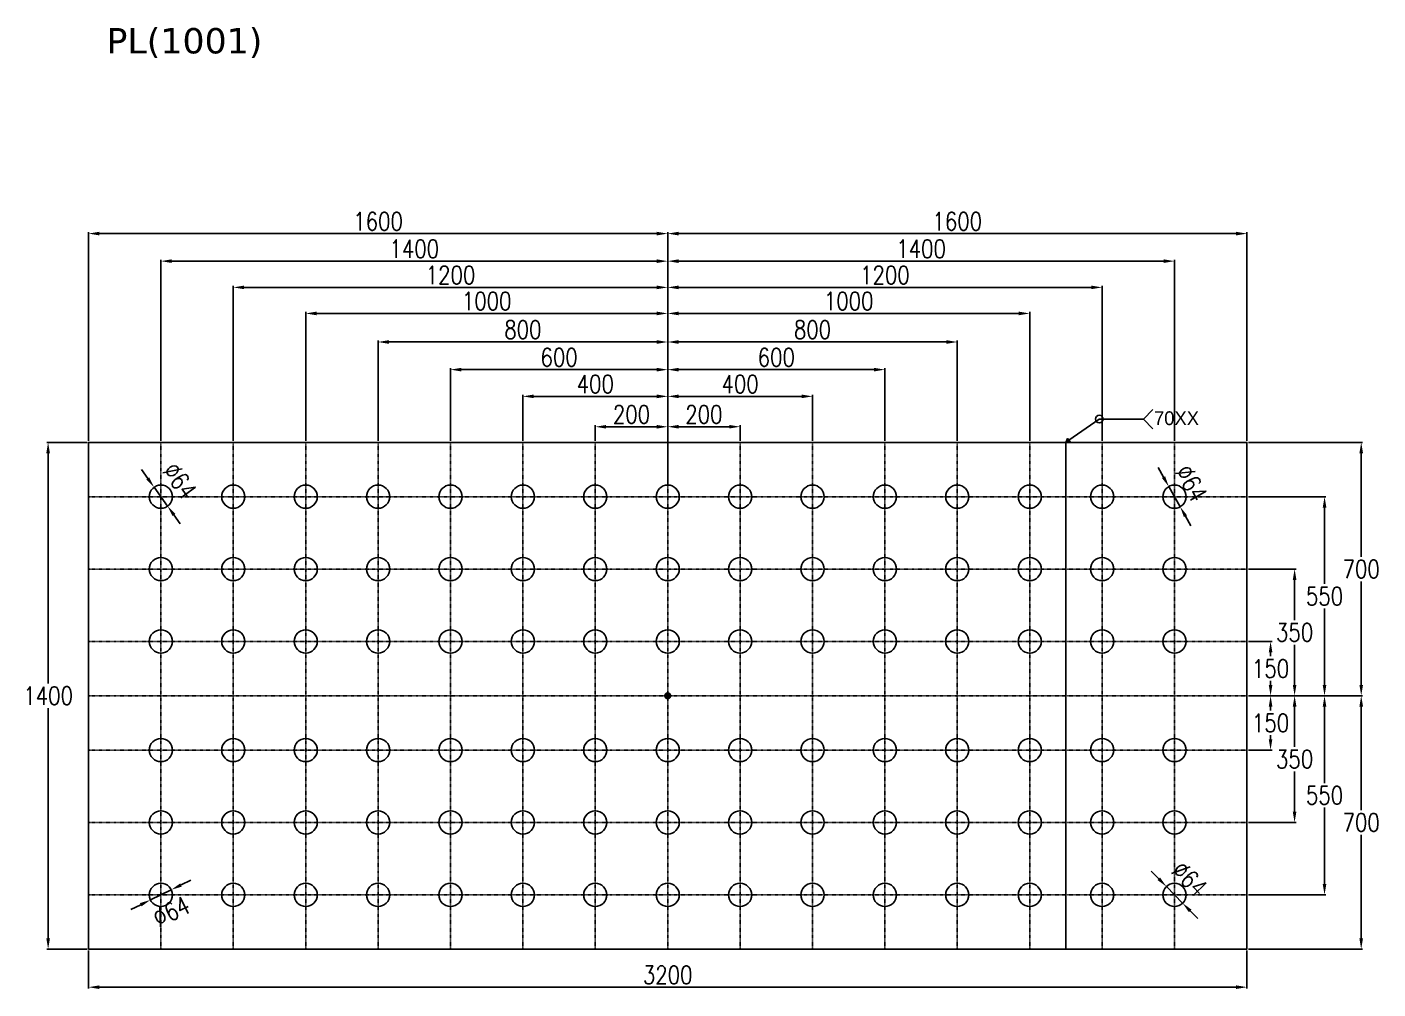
# Model space of a CAD drawing. Header units: millimetres. Extents: x 1541 to 289025, y -12015 to 47026.
# Drawn here: x 22979 to 26711, y 2833 to 5490 of the extents above; entities that cross this region are included whole.
import ezdxf

# ---------------------------------------------------------------- set-up
doc = ezdxf.new("R2010")
doc.units = ezdxf.units.MM
doc.header["$LTSCALE"] = 0.1
doc.linetypes.add('DASHDOT', pattern=[25.4, 12.7, -6.35, 0, -6.35])
doc.layers.get('0').update_dxf_attribs({"color": 255})
for name, color, linetype in [('COTAS', 8, 'Continuous'), ('EJE PERNOS', 1, 'DASHDOT'), ('PERNOS', 3, 'Continuous'), ('PLATINA', 5, 'Continuous'), ('TEXTO GENERAL', 3, 'Continuous'), ('TITULO', 3, 'Continuous')]:
    doc.layers.add(name, color=color, linetype=linetype)
doc.styles.add('CNI_COTAS', font='romans.shx', dxfattribs={"width": 0.8})
doc.styles.add('ROMANS', font='DINGRAFO.SHX')
doc.styles.add('VERDANA', font='verdana.ttf')
doc.dimstyles.new('1.3', dxfattribs={"dimscale": 0, "dimtxt": 50, "dimasz": 30, "dimexe": 4, "dimexo": 4, "dimgap": 9, "dimtad": 1, "dimdec": 0, "dimzin": 4, "dimdsep": 46, "dimtxsty": 'CNI_COTAS', "dimcen": 0, "dimclrd": 256, "dimclrt": 3, "dimadec": 0, "dimazin": 0, "dimtfac": 1, "dimtdec": 0, "dimtmove": 2, "dimatfit": 0, "dimfxl": 0.05, "dimtolj": 1, "dimtzin": 0, "dimarcsym": 0})

# ---------------------------------------------------------------- blocks, each defined once
blk = doc.blocks.new('*D2774')
at = {"layer": 'COTAS', "color": 0, "lineweight": -2, "ltscale": 3, "transparency": 16777216}
for p, q in [((26352.6, 4192.6), (26567.1, 4192.6)), ((26352.6, 3642.6), (26567.1, 3642.6))]:
    blk.add_line(p, q, dxfattribs=at)
at = {"layer": 'COTAS', "lineweight": -2, "ltscale": 3, "transparency": 16777216}
for p, q in [((26563.1, 4162.6), (26563.1, 3951.6)), ((26563.1, 3672.6), (26563.1, 3883.6))]:
    blk.add_line(p, q, dxfattribs=at)
at = {"layer": 'COTAS', "ltscale": 3, "transparency": 16777216}
for points in [[(26558.1, 4162.6), (26568.1, 4162.6), (26563.1, 4192.6)], [(26558.1, 3672.6), (26568.1, 3672.6), (26563.1, 3642.6)]]:
    blk.add_solid(points, dxfattribs=at)
at = {"layer": 'Defpoints', "color": 0, "ltscale": 3, "transparency": 16777216}
for p in [(26348.6, 4192.6), (26348.6, 3642.6), (26563.1, 3642.6)]:
    blk.add_point(p, dxfattribs=at)
at = {"layer": 'COTAS', "color": 3, "ltscale": 3, "transparency": 16777216, "insert": (26563.1, 3917.6), "char_height": 50, "attachment_point": 5, "rotation": 0.2, "style": 'CNI_COTAS'}
blk.add_mtext('\\A1;550', dxfattribs=at)
blk = doc.blocks.new('*D3257')
at = {"layer": 'COTAS', "color": 0, "lineweight": -2, "transparency": 16777216}
for p, q in [((23144.6, 4342.6), (23033.1, 4342.6)), ((23144.6, 2942.6), (23033.1, 2942.6))]:
    blk.add_line(p, q, dxfattribs=at)
at = {"layer": 'COTAS', "lineweight": -2, "transparency": 16777216}
for p, q in [((23037.1, 4312.6), (23037.1, 3676.6)), ((23037.1, 2972.6), (23037.1, 3608.6))]:
    blk.add_line(p, q, dxfattribs=at)
at = {"layer": 'COTAS', "transparency": 16777216}
for points in [[(23032.1, 4312.6), (23042.1, 4312.6), (23037.1, 4342.6)], [(23032.1, 2972.6), (23042.1, 2972.6), (23037.1, 2942.6)]]:
    blk.add_solid(points, dxfattribs=at)
at = {"layer": 'Defpoints', "color": 0, "transparency": 16777216}
for p in [(23037.1, 4342.6), (23148.6, 4342.6), (23148.6, 2942.6)]:
    blk.add_point(p, dxfattribs=at)
at = {"layer": 'COTAS', "color": 3, "transparency": 16777216, "insert": (23037.1, 3642.6), "char_height": 50, "attachment_point": 5, "rotation": 0.2, "style": 'CNI_COTAS'}
blk.add_mtext('\\A1;1400', dxfattribs=at)
blk = doc.blocks.new('*D3258')
at = {"layer": 'COTAS', "color": 0, "lineweight": -2, "transparency": 16777216}
for p, q in [((23148.6, 2938.6), (23148.6, 2833.6)), ((26348.6, 2938.6), (26348.6, 2833.6))]:
    blk.add_line(p, q, dxfattribs=at)
at = {"layer": 'COTAS', "lineweight": -2, "transparency": 16777216}
blk.add_line((23178.6, 2837.6), (26318.6, 2837.6), dxfattribs=at)
at = {"layer": 'COTAS', "transparency": 16777216}
for points in [[(23178.6, 2842.6), (23178.6, 2832.6), (23148.6, 2837.6)], [(26318.6, 2842.6), (26318.6, 2832.6), (26348.6, 2837.6)]]:
    blk.add_solid(points, dxfattribs=at)
at = {"layer": 'Defpoints', "color": 0, "transparency": 16777216}
for p in [(23148.6, 2942.6), (26348.6, 2942.6), (26348.6, 2837.6)]:
    blk.add_point(p, dxfattribs=at)
at = {"layer": 'COTAS', "color": 3, "transparency": 16777216, "insert": (24748.6, 2871.6), "char_height": 50, "attachment_point": 5, "style": 'CNI_COTAS'}
blk.add_mtext('\\A1;3200', dxfattribs=at)
blk = doc.blocks.new('*D2800')
at = {"layer": 'COTAS', "color": 0, "lineweight": -2, "ltscale": 3, "transparency": 16777216}
for p, q in [((26352.6, 3642.6), (26418, 3642.6)), ((26352.6, 3492.6), (26418, 3492.6))]:
    blk.add_line(p, q, dxfattribs=at)
at = {"layer": 'COTAS', "lineweight": -2, "ltscale": 3, "transparency": 16777216}
for p, q in [((26414, 3612.6), (26414, 3601.6)), ((26414, 3522.6), (26414, 3533.6))]:
    blk.add_line(p, q, dxfattribs=at)
at = {"layer": 'COTAS', "ltscale": 3, "transparency": 16777216}
for points in [[(26409, 3612.6), (26419, 3612.6), (26414, 3642.6)], [(26409, 3522.6), (26419, 3522.6), (26414, 3492.6)]]:
    blk.add_solid(points, dxfattribs=at)
at = {"layer": 'Defpoints', "color": 0, "ltscale": 3, "transparency": 16777216}
for p in [(26348.6, 3642.6), (26414, 3642.6), (26348.6, 3492.6)]:
    blk.add_point(p, dxfattribs=at)
at = {"layer": 'COTAS', "color": 3, "ltscale": 3, "transparency": 16777216, "insert": (26414, 3567.6), "char_height": 50, "attachment_point": 5, "rotation": 0.2, "style": 'CNI_COTAS'}
blk.add_mtext('\\A1;150', dxfattribs=at)
blk = doc.blocks.new('*D2801')
at = {"layer": 'COTAS', "color": 0, "lineweight": -2, "ltscale": 3, "transparency": 16777216}
for p, q in [((26352.6, 3642.6), (26484.4, 3642.6)), ((26352.6, 3292.6), (26484.4, 3292.6))]:
    blk.add_line(p, q, dxfattribs=at)
at = {"layer": 'COTAS', "lineweight": -2, "ltscale": 3, "transparency": 16777216}
for p, q in [((26480.4, 3612.6), (26480.4, 3501.6)), ((26480.4, 3322.6), (26480.4, 3433.6))]:
    blk.add_line(p, q, dxfattribs=at)
at = {"layer": 'COTAS', "ltscale": 3, "transparency": 16777216}
for points in [[(26475.4, 3612.6), (26485.4, 3612.6), (26480.4, 3642.6)], [(26475.4, 3322.6), (26485.4, 3322.6), (26480.4, 3292.6)]]:
    blk.add_solid(points, dxfattribs=at)
at = {"layer": 'Defpoints', "color": 0, "ltscale": 3, "transparency": 16777216}
for p in [(26348.6, 3642.6), (26480.4, 3642.6), (26348.6, 3292.6)]:
    blk.add_point(p, dxfattribs=at)
at = {"layer": 'COTAS', "color": 3, "ltscale": 3, "transparency": 16777216, "insert": (26480.4, 3467.6), "char_height": 50, "attachment_point": 5, "rotation": 0.2, "style": 'CNI_COTAS'}
blk.add_mtext('\\A1;350', dxfattribs=at)
blk = doc.blocks.new('*D2802')
at = {"layer": 'COTAS', "color": 0, "lineweight": -2, "ltscale": 3, "transparency": 16777216}
for p, q in [((26352.6, 3642.6), (26567.1, 3642.6)), ((26352.6, 3092.6), (26567.1, 3092.6))]:
    blk.add_line(p, q, dxfattribs=at)
at = {"layer": 'COTAS', "lineweight": -2, "ltscale": 3, "transparency": 16777216}
for p, q in [((26563.1, 3612.6), (26563.1, 3401.6)), ((26563.1, 3122.6), (26563.1, 3333.6))]:
    blk.add_line(p, q, dxfattribs=at)
at = {"layer": 'COTAS', "ltscale": 3, "transparency": 16777216}
for points in [[(26558.1, 3612.6), (26568.1, 3612.6), (26563.1, 3642.6)], [(26558.1, 3122.6), (26568.1, 3122.6), (26563.1, 3092.6)]]:
    blk.add_solid(points, dxfattribs=at)
at = {"layer": 'Defpoints', "color": 0, "ltscale": 3, "transparency": 16777216}
for p in [(26348.6, 3642.6), (26563.1, 3642.6), (26348.6, 3092.6)]:
    blk.add_point(p, dxfattribs=at)
at = {"layer": 'COTAS', "color": 3, "ltscale": 3, "transparency": 16777216, "insert": (26563.1, 3367.6), "char_height": 50, "attachment_point": 5, "rotation": 0.2, "style": 'CNI_COTAS'}
blk.add_mtext('\\A1;550', dxfattribs=at)
blk = doc.blocks.new('*D2803')
at = {"layer": 'COTAS', "color": 0, "lineweight": -2, "ltscale": 3, "transparency": 16777216}
for p, q in [((26352.6, 3642.6), (26668.4, 3642.6)), ((26352.6, 2942.6), (26668.4, 2942.6))]:
    blk.add_line(p, q, dxfattribs=at)
at = {"layer": 'COTAS', "lineweight": -2, "ltscale": 3, "transparency": 16777216}
for p, q in [((26664.4, 3612.6), (26664.4, 3326.6)), ((26664.4, 2972.6), (26664.4, 3258.6))]:
    blk.add_line(p, q, dxfattribs=at)
at = {"layer": 'COTAS', "ltscale": 3, "transparency": 16777216}
for points in [[(26659.4, 3612.6), (26669.4, 3612.6), (26664.4, 3642.6)], [(26659.4, 2972.6), (26669.4, 2972.6), (26664.4, 2942.6)]]:
    blk.add_solid(points, dxfattribs=at)
at = {"layer": 'Defpoints', "color": 0, "ltscale": 3, "transparency": 16777216}
for p in [(26348.6, 3642.6), (26664.4, 3642.6), (26348.6, 2942.6)]:
    blk.add_point(p, dxfattribs=at)
at = {"layer": 'COTAS', "color": 3, "ltscale": 3, "transparency": 16777216, "insert": (26664.4, 3292.6), "char_height": 50, "attachment_point": 5, "rotation": 0.2, "style": 'CNI_COTAS'}
blk.add_mtext('\\A1;700', dxfattribs=at)
blk = doc.blocks.new('*D2804')
at = {"layer": 'COTAS', "color": 0, "lineweight": -2, "ltscale": 3, "transparency": 16777216}
for p, q in [((24748.6, 4346.6), (24748.6, 4389.8)), ((24948.6, 4346.6), (24948.6, 4389.8))]:
    blk.add_line(p, q, dxfattribs=at)
at = {"layer": 'COTAS', "lineweight": -2, "ltscale": 3, "transparency": 16777216}
blk.add_line((24918.6, 4385.8), (24778.6, 4385.8), dxfattribs=at)
at = {"layer": 'COTAS', "ltscale": 3, "transparency": 16777216}
for points in [[(24778.6, 4390.8), (24778.6, 4380.8), (24748.6, 4385.8)], [(24918.6, 4390.8), (24918.6, 4380.8), (24948.6, 4385.8)]]:
    blk.add_solid(points, dxfattribs=at)
at = {"layer": 'Defpoints', "color": 0, "ltscale": 3, "transparency": 16777216}
for p in [(24748.6, 4385.8), (24748.6, 4342.6), (24948.6, 4342.6)]:
    blk.add_point(p, dxfattribs=at)
at = {"layer": 'COTAS', "color": 3, "ltscale": 3, "transparency": 16777216, "insert": (24848.6, 4419.8), "char_height": 50, "attachment_point": 5, "style": 'CNI_COTAS'}
blk.add_mtext('\\A1;200', dxfattribs=at)
blk = doc.blocks.new('*D2805')
at = {"layer": 'COTAS', "color": 0, "lineweight": -2, "ltscale": 3, "transparency": 16777216}
for p, q in [((24748.6, 4346.6), (24748.6, 4473.7)), ((25148.6, 4346.6), (25148.6, 4473.7))]:
    blk.add_line(p, q, dxfattribs=at)
at = {"layer": 'COTAS', "lineweight": -2, "ltscale": 3, "transparency": 16777216}
blk.add_line((25118.6, 4469.7), (24778.6, 4469.7), dxfattribs=at)
at = {"layer": 'COTAS', "ltscale": 3, "transparency": 16777216}
for points in [[(24778.6, 4474.7), (24778.6, 4464.7), (24748.6, 4469.7)], [(25118.6, 4474.7), (25118.6, 4464.7), (25148.6, 4469.7)]]:
    blk.add_solid(points, dxfattribs=at)
at = {"layer": 'Defpoints', "color": 0, "ltscale": 3, "transparency": 16777216}
for p in [(24748.6, 4469.7), (24748.6, 4342.6), (25148.6, 4342.6)]:
    blk.add_point(p, dxfattribs=at)
at = {"layer": 'COTAS', "color": 3, "ltscale": 3, "transparency": 16777216, "insert": (24948.6, 4503.7), "char_height": 50, "attachment_point": 5, "style": 'CNI_COTAS'}
blk.add_mtext('\\A1;400', dxfattribs=at)
blk = doc.blocks.new('*D2806')
at = {"layer": 'COTAS', "color": 0, "lineweight": -2, "ltscale": 3, "transparency": 16777216}
for p, q in [((24748.6, 4346.6), (24748.6, 4547.5)), ((25348.6, 4346.6), (25348.6, 4547.5))]:
    blk.add_line(p, q, dxfattribs=at)
at = {"layer": 'COTAS', "lineweight": -2, "ltscale": 3, "transparency": 16777216}
blk.add_line((25318.6, 4543.5), (24778.6, 4543.5), dxfattribs=at)
at = {"layer": 'COTAS', "ltscale": 3, "transparency": 16777216}
for points in [[(24778.6, 4548.5), (24778.6, 4538.5), (24748.6, 4543.5)], [(25318.6, 4548.5), (25318.6, 4538.5), (25348.6, 4543.5)]]:
    blk.add_solid(points, dxfattribs=at)
at = {"layer": 'Defpoints', "color": 0, "ltscale": 3, "transparency": 16777216}
for p in [(24748.6, 4543.5), (24748.6, 4342.6), (25348.6, 4342.6)]:
    blk.add_point(p, dxfattribs=at)
at = {"layer": 'COTAS', "color": 3, "ltscale": 3, "transparency": 16777216, "insert": (25048.6, 4577.5), "char_height": 50, "attachment_point": 5, "style": 'CNI_COTAS'}
blk.add_mtext('\\A1;600', dxfattribs=at)
blk = doc.blocks.new('*D2807')
at = {"layer": 'COTAS', "color": 0, "lineweight": -2, "ltscale": 3, "transparency": 16777216}
for p, q in [((24748.6, 4346.6), (24748.6, 4623.9)), ((25548.6, 4346.6), (25548.6, 4623.9))]:
    blk.add_line(p, q, dxfattribs=at)
at = {"layer": 'COTAS', "lineweight": -2, "ltscale": 3, "transparency": 16777216}
blk.add_line((25518.6, 4619.9), (24778.6, 4619.9), dxfattribs=at)
at = {"layer": 'COTAS', "ltscale": 3, "transparency": 16777216}
for points in [[(24778.6, 4624.9), (24778.6, 4614.9), (24748.6, 4619.9)], [(25518.6, 4624.9), (25518.6, 4614.9), (25548.6, 4619.9)]]:
    blk.add_solid(points, dxfattribs=at)
at = {"layer": 'Defpoints', "color": 0, "ltscale": 3, "transparency": 16777216}
for p in [(24748.6, 4619.9), (24748.6, 4342.6), (25548.6, 4342.6)]:
    blk.add_point(p, dxfattribs=at)
at = {"layer": 'COTAS', "color": 3, "ltscale": 3, "transparency": 16777216, "insert": (25148.6, 4653.9), "char_height": 50, "attachment_point": 5, "style": 'CNI_COTAS'}
blk.add_mtext('\\A1;800', dxfattribs=at)
blk = doc.blocks.new('*D2808')
at = {"layer": 'COTAS', "color": 0, "lineweight": -2, "ltscale": 3, "transparency": 16777216}
for p, q in [((24748.6, 4228.6), (24748.6, 4702.8)), ((25748.6, 4346.6), (25748.6, 4702.8))]:
    blk.add_line(p, q, dxfattribs=at)
at = {"layer": 'COTAS', "lineweight": -2, "ltscale": 3, "transparency": 16777216}
blk.add_line((25718.6, 4698.8), (24778.6, 4698.8), dxfattribs=at)
at = {"layer": 'COTAS', "ltscale": 3, "transparency": 16777216}
for points in [[(24778.6, 4703.8), (24778.6, 4693.8), (24748.6, 4698.8)], [(25718.6, 4703.8), (25718.6, 4693.8), (25748.6, 4698.8)]]:
    blk.add_solid(points, dxfattribs=at)
at = {"layer": 'Defpoints', "color": 0, "ltscale": 3, "transparency": 16777216}
for p in [(24748.6, 4698.8), (25748.6, 4342.6), (24748.6, 4224.6)]:
    blk.add_point(p, dxfattribs=at)
at = {"layer": 'COTAS', "color": 3, "ltscale": 3, "transparency": 16777216, "insert": (25248.6, 4732.8), "char_height": 50, "attachment_point": 5, "style": 'CNI_COTAS'}
blk.add_mtext('\\A1;1000', dxfattribs=at)
blk = doc.blocks.new('*D2809')
at = {"layer": 'COTAS', "color": 0, "lineweight": -2, "ltscale": 3, "transparency": 16777216}
for p, q in [((24748.6, 4346.6), (24748.6, 4774.7)), ((25948.6, 4346.6), (25948.6, 4774.7))]:
    blk.add_line(p, q, dxfattribs=at)
at = {"layer": 'COTAS', "lineweight": -2, "ltscale": 3, "transparency": 16777216}
blk.add_line((25918.6, 4770.7), (24778.6, 4770.7), dxfattribs=at)
at = {"layer": 'COTAS', "ltscale": 3, "transparency": 16777216}
for points in [[(24778.6, 4775.7), (24778.6, 4765.7), (24748.6, 4770.7)], [(25918.6, 4775.7), (25918.6, 4765.7), (25948.6, 4770.7)]]:
    blk.add_solid(points, dxfattribs=at)
at = {"layer": 'Defpoints', "color": 0, "ltscale": 3, "transparency": 16777216}
for p in [(24748.6, 4770.7), (24748.6, 4342.6), (25948.6, 4342.6)]:
    blk.add_point(p, dxfattribs=at)
at = {"layer": 'COTAS', "color": 3, "ltscale": 3, "transparency": 16777216, "insert": (25348.6, 4804.7), "char_height": 50, "attachment_point": 5, "style": 'CNI_COTAS'}
blk.add_mtext('\\A1;1200', dxfattribs=at)
blk = doc.blocks.new('*D2810')
at = {"layer": 'COTAS', "color": 0, "lineweight": -2, "ltscale": 3, "transparency": 16777216}
for p, q in [((24748.6, 4346.6), (24748.6, 4847.2)), ((26148.6, 4346.6), (26148.6, 4847.2))]:
    blk.add_line(p, q, dxfattribs=at)
at = {"layer": 'COTAS', "lineweight": -2, "ltscale": 3, "transparency": 16777216}
blk.add_line((26118.6, 4843.2), (24778.6, 4843.2), dxfattribs=at)
at = {"layer": 'COTAS', "ltscale": 3, "transparency": 16777216}
for points in [[(24778.6, 4848.2), (24778.6, 4838.2), (24748.6, 4843.2)], [(26118.6, 4848.2), (26118.6, 4838.2), (26148.6, 4843.2)]]:
    blk.add_solid(points, dxfattribs=at)
at = {"layer": 'Defpoints', "color": 0, "ltscale": 3, "transparency": 16777216}
for p in [(24748.6, 4843.2), (24748.6, 4342.6), (26148.6, 4342.6)]:
    blk.add_point(p, dxfattribs=at)
at = {"layer": 'COTAS', "color": 3, "ltscale": 3, "transparency": 16777216, "insert": (25448.6, 4877.2), "char_height": 50, "attachment_point": 5, "style": 'CNI_COTAS'}
blk.add_mtext('\\A1;1400', dxfattribs=at)
blk = doc.blocks.new('*D3277')
at = {"layer": 'COTAS', "color": 0, "lineweight": -2, "ltscale": 3, "transparency": 16777216}
for p, q in [((24748.6, 4346.6), (24748.6, 4923.3)), ((26348.6, 4346.6), (26348.6, 4923.3))]:
    blk.add_line(p, q, dxfattribs=at)
at = {"layer": 'COTAS', "lineweight": -2, "ltscale": 3, "transparency": 16777216}
blk.add_line((26318.6, 4919.3), (24778.6, 4919.3), dxfattribs=at)
at = {"layer": 'COTAS', "ltscale": 3, "transparency": 16777216}
for points in [[(24778.6, 4924.3), (24778.6, 4914.3), (24748.6, 4919.3)], [(26318.6, 4924.3), (26318.6, 4914.3), (26348.6, 4919.3)]]:
    blk.add_solid(points, dxfattribs=at)
at = {"layer": 'Defpoints', "color": 0, "ltscale": 3, "transparency": 16777216}
for p in [(24748.6, 4919.3), (24748.6, 4342.6), (26348.6, 4342.6)]:
    blk.add_point(p, dxfattribs=at)
at = {"layer": 'COTAS', "color": 3, "ltscale": 3, "transparency": 16777216, "insert": (25548.6, 4953.3), "char_height": 50, "attachment_point": 5, "style": 'CNI_COTAS'}
blk.add_mtext('\\A1;1600', dxfattribs=at)
blk = doc.blocks.new('*D2811')
at = {"layer": 'COTAS', "color": 0, "lineweight": -2, "ltscale": 3, "transparency": 16777216}
for p, q in [((24548.6, 4346.6), (24548.6, 4389.7)), ((24748.6, 4346.6), (24748.6, 4389.7))]:
    blk.add_line(p, q, dxfattribs=at)
at = {"layer": 'COTAS', "lineweight": -2, "ltscale": 3, "transparency": 16777216}
blk.add_line((24578.6, 4385.7), (24718.6, 4385.7), dxfattribs=at)
at = {"layer": 'COTAS', "ltscale": 3, "transparency": 16777216}
for points in [[(24578.6, 4390.7), (24578.6, 4380.7), (24548.6, 4385.7)], [(24718.6, 4390.7), (24718.6, 4380.7), (24748.6, 4385.7)]]:
    blk.add_solid(points, dxfattribs=at)
at = {"layer": 'Defpoints', "color": 0, "ltscale": 3, "transparency": 16777216}
for p in [(24748.6, 4385.7), (24548.6, 4342.6), (24748.6, 4342.6)]:
    blk.add_point(p, dxfattribs=at)
at = {"layer": 'COTAS', "color": 3, "ltscale": 3, "transparency": 16777216, "insert": (24648.6, 4419.7), "char_height": 50, "attachment_point": 5, "style": 'CNI_COTAS'}
blk.add_mtext('\\A1;200', dxfattribs=at)
blk = doc.blocks.new('*D2812')
at = {"layer": 'COTAS', "color": 0, "lineweight": -2, "ltscale": 3, "transparency": 16777216}
for p, q in [((24348.6, 4346.6), (24348.6, 4473.7)), ((24748.6, 4346.6), (24748.6, 4473.7))]:
    blk.add_line(p, q, dxfattribs=at)
at = {"layer": 'COTAS', "lineweight": -2, "ltscale": 3, "transparency": 16777216}
blk.add_line((24378.6, 4469.7), (24718.6, 4469.7), dxfattribs=at)
at = {"layer": 'COTAS', "ltscale": 3, "transparency": 16777216}
for points in [[(24378.6, 4474.7), (24378.6, 4464.7), (24348.6, 4469.7)], [(24718.6, 4474.7), (24718.6, 4464.7), (24748.6, 4469.7)]]:
    blk.add_solid(points, dxfattribs=at)
at = {"layer": 'Defpoints', "color": 0, "ltscale": 3, "transparency": 16777216}
for p in [(24748.6, 4469.7), (24348.6, 4342.6), (24748.6, 4342.6)]:
    blk.add_point(p, dxfattribs=at)
at = {"layer": 'COTAS', "color": 3, "ltscale": 3, "transparency": 16777216, "insert": (24548.6, 4503.7), "char_height": 50, "attachment_point": 5, "style": 'CNI_COTAS'}
blk.add_mtext('\\A1;400', dxfattribs=at)
blk = doc.blocks.new('*D2813')
at = {"layer": 'COTAS', "color": 0, "lineweight": -2, "ltscale": 3, "transparency": 16777216}
for p, q in [((24148.6, 4346.6), (24148.6, 4547.5)), ((24748.6, 4346.6), (24748.6, 4547.5))]:
    blk.add_line(p, q, dxfattribs=at)
at = {"layer": 'COTAS', "lineweight": -2, "ltscale": 3, "transparency": 16777216}
blk.add_line((24178.6, 4543.5), (24718.6, 4543.5), dxfattribs=at)
at = {"layer": 'COTAS', "ltscale": 3, "transparency": 16777216}
for points in [[(24178.6, 4548.5), (24178.6, 4538.5), (24148.6, 4543.5)], [(24718.6, 4548.5), (24718.6, 4538.5), (24748.6, 4543.5)]]:
    blk.add_solid(points, dxfattribs=at)
at = {"layer": 'Defpoints', "color": 0, "ltscale": 3, "transparency": 16777216}
for p in [(24748.6, 4543.5), (24148.6, 4342.6), (24748.6, 4342.6)]:
    blk.add_point(p, dxfattribs=at)
at = {"layer": 'COTAS', "color": 3, "ltscale": 3, "transparency": 16777216, "insert": (24448.6, 4577.5), "char_height": 50, "attachment_point": 5, "style": 'CNI_COTAS'}
blk.add_mtext('\\A1;600', dxfattribs=at)
blk = doc.blocks.new('*D2814')
at = {"layer": 'COTAS', "color": 0, "lineweight": -2, "ltscale": 3, "transparency": 16777216}
for p, q in [((23948.6, 4346.6), (23948.6, 4623.9)), ((24748.6, 4346.6), (24748.6, 4623.9))]:
    blk.add_line(p, q, dxfattribs=at)
at = {"layer": 'COTAS', "lineweight": -2, "ltscale": 3, "transparency": 16777216}
blk.add_line((23978.6, 4619.9), (24718.6, 4619.9), dxfattribs=at)
at = {"layer": 'COTAS', "ltscale": 3, "transparency": 16777216}
for points in [[(23978.6, 4624.9), (23978.6, 4614.9), (23948.6, 4619.9)], [(24718.6, 4624.9), (24718.6, 4614.9), (24748.6, 4619.9)]]:
    blk.add_solid(points, dxfattribs=at)
at = {"layer": 'Defpoints', "color": 0, "ltscale": 3, "transparency": 16777216}
for p in [(24748.6, 4619.9), (23948.6, 4342.6), (24748.6, 4342.6)]:
    blk.add_point(p, dxfattribs=at)
at = {"layer": 'COTAS', "color": 3, "ltscale": 3, "transparency": 16777216, "insert": (24348.6, 4653.9), "char_height": 50, "attachment_point": 5, "style": 'CNI_COTAS'}
blk.add_mtext('\\A1;800', dxfattribs=at)
blk = doc.blocks.new('*D2815')
at = {"layer": 'COTAS', "color": 0, "lineweight": -2, "ltscale": 3, "transparency": 16777216}
for p, q in [((23748.6, 4346.6), (23748.6, 4702.8)), ((24748.6, 4346.6), (24748.6, 4702.8))]:
    blk.add_line(p, q, dxfattribs=at)
at = {"layer": 'COTAS', "lineweight": -2, "ltscale": 3, "transparency": 16777216}
blk.add_line((23778.6, 4698.8), (24718.6, 4698.8), dxfattribs=at)
at = {"layer": 'COTAS', "ltscale": 3, "transparency": 16777216}
for points in [[(23778.6, 4703.8), (23778.6, 4693.8), (23748.6, 4698.8)], [(24718.6, 4703.8), (24718.6, 4693.8), (24748.6, 4698.8)]]:
    blk.add_solid(points, dxfattribs=at)
at = {"layer": 'Defpoints', "color": 0, "ltscale": 3, "transparency": 16777216}
for p in [(24748.6, 4698.8), (23748.6, 4342.6), (24748.6, 4342.6)]:
    blk.add_point(p, dxfattribs=at)
at = {"layer": 'COTAS', "color": 3, "ltscale": 3, "transparency": 16777216, "insert": (24248.6, 4732.8), "char_height": 50, "attachment_point": 5, "style": 'CNI_COTAS'}
blk.add_mtext('\\A1;1000', dxfattribs=at)
blk = doc.blocks.new('*D2816')
at = {"layer": 'COTAS', "color": 0, "lineweight": -2, "ltscale": 3, "transparency": 16777216}
for p, q in [((23548.6, 4346.6), (23548.6, 4774.7)), ((24748.6, 4346.6), (24748.6, 4774.7))]:
    blk.add_line(p, q, dxfattribs=at)
at = {"layer": 'COTAS', "lineweight": -2, "ltscale": 3, "transparency": 16777216}
blk.add_line((23578.6, 4770.7), (24718.6, 4770.7), dxfattribs=at)
at = {"layer": 'COTAS', "ltscale": 3, "transparency": 16777216}
for points in [[(23578.6, 4775.7), (23578.6, 4765.7), (23548.6, 4770.7)], [(24718.6, 4775.7), (24718.6, 4765.7), (24748.6, 4770.7)]]:
    blk.add_solid(points, dxfattribs=at)
at = {"layer": 'Defpoints', "color": 0, "ltscale": 3, "transparency": 16777216}
for p in [(24748.6, 4770.7), (23548.6, 4342.6), (24748.6, 4342.6)]:
    blk.add_point(p, dxfattribs=at)
at = {"layer": 'COTAS', "color": 3, "ltscale": 3, "transparency": 16777216, "insert": (24148.6, 4804.7), "char_height": 50, "attachment_point": 5, "style": 'CNI_COTAS'}
blk.add_mtext('\\A1;1200', dxfattribs=at)
blk = doc.blocks.new('*D2817')
at = {"layer": 'COTAS', "color": 0, "lineweight": -2, "ltscale": 3, "transparency": 16777216}
for p, q in [((23348.6, 4346.6), (23348.6, 4847.2)), ((24748.6, 4346.6), (24748.6, 4847.2))]:
    blk.add_line(p, q, dxfattribs=at)
at = {"layer": 'COTAS', "lineweight": -2, "ltscale": 3, "transparency": 16777216}
blk.add_line((23378.6, 4843.2), (24718.6, 4843.2), dxfattribs=at)
at = {"layer": 'COTAS', "ltscale": 3, "transparency": 16777216}
for points in [[(23378.6, 4848.2), (23378.6, 4838.2), (23348.6, 4843.2)], [(24718.6, 4848.2), (24718.6, 4838.2), (24748.6, 4843.2)]]:
    blk.add_solid(points, dxfattribs=at)
at = {"layer": 'Defpoints', "color": 0, "ltscale": 3, "transparency": 16777216}
for p in [(24748.6, 4843.2), (23348.6, 4342.6), (24748.6, 4342.6)]:
    blk.add_point(p, dxfattribs=at)
at = {"layer": 'COTAS', "color": 3, "ltscale": 3, "transparency": 16777216, "insert": (24048.6, 4877.2), "char_height": 50, "attachment_point": 5, "style": 'CNI_COTAS'}
blk.add_mtext('\\A1;1400', dxfattribs=at)
blk = doc.blocks.new('*D2818')
at = {"layer": 'COTAS', "color": 0, "lineweight": -2, "ltscale": 3, "transparency": 16777216}
for p, q in [((23148.6, 4346.6), (23148.6, 4923.3)), ((24748.6, 4346.6), (24748.6, 4923.3))]:
    blk.add_line(p, q, dxfattribs=at)
at = {"layer": 'COTAS', "lineweight": -2, "ltscale": 3, "transparency": 16777216}
blk.add_line((23178.6, 4919.3), (24718.6, 4919.3), dxfattribs=at)
at = {"layer": 'COTAS', "ltscale": 3, "transparency": 16777216}
for points in [[(23178.6, 4924.3), (23178.6, 4914.3), (23148.6, 4919.3)], [(24718.6, 4924.3), (24718.6, 4914.3), (24748.6, 4919.3)]]:
    blk.add_solid(points, dxfattribs=at)
at = {"layer": 'Defpoints', "color": 0, "ltscale": 3, "transparency": 16777216}
for p in [(24748.6, 4919.3), (23148.6, 4342.6), (24748.6, 4342.6)]:
    blk.add_point(p, dxfattribs=at)
at = {"layer": 'COTAS', "color": 3, "ltscale": 3, "transparency": 16777216, "insert": (23948.6, 4953.3), "char_height": 50, "attachment_point": 5, "style": 'CNI_COTAS'}
blk.add_mtext('\\A1;1600', dxfattribs=at)
blk = doc.blocks.new('*D2819')
at = {"layer": 'COTAS', "color": 0, "lineweight": -2, "ltscale": 3, "transparency": 16777216}
for p, q in [((26352.6, 3792.6), (26418, 3792.6)), ((26352.6, 3642.6), (26418, 3642.6))]:
    blk.add_line(p, q, dxfattribs=at)
at = {"layer": 'COTAS', "lineweight": -2, "ltscale": 3, "transparency": 16777216}
for p, q in [((26414, 3762.6), (26414, 3751.6)), ((26414, 3672.6), (26414, 3683.6))]:
    blk.add_line(p, q, dxfattribs=at)
at = {"layer": 'COTAS', "ltscale": 3, "transparency": 16777216}
for points in [[(26409, 3762.6), (26419, 3762.6), (26414, 3792.6)], [(26409, 3672.6), (26419, 3672.6), (26414, 3642.6)]]:
    blk.add_solid(points, dxfattribs=at)
at = {"layer": 'Defpoints', "color": 0, "ltscale": 3, "transparency": 16777216}
for p in [(26348.6, 3792.6), (26348.6, 3642.6), (26414, 3642.6)]:
    blk.add_point(p, dxfattribs=at)
at = {"layer": 'COTAS', "color": 3, "ltscale": 3, "transparency": 16777216, "insert": (26414, 3717.6), "char_height": 50, "attachment_point": 5, "rotation": 0.2, "style": 'CNI_COTAS'}
blk.add_mtext('\\A1;150', dxfattribs=at)
blk = doc.blocks.new('*D2820')
at = {"layer": 'COTAS', "color": 0, "lineweight": -2, "ltscale": 3, "transparency": 16777216}
for p, q in [((26352.6, 3992.6), (26484.4, 3992.6)), ((26352.6, 3642.6), (26484.4, 3642.6))]:
    blk.add_line(p, q, dxfattribs=at)
at = {"layer": 'COTAS', "lineweight": -2, "ltscale": 3, "transparency": 16777216}
for p, q in [((26480.4, 3962.6), (26480.4, 3851.6)), ((26480.4, 3672.6), (26480.4, 3783.6))]:
    blk.add_line(p, q, dxfattribs=at)
at = {"layer": 'COTAS', "ltscale": 3, "transparency": 16777216}
for points in [[(26475.4, 3962.6), (26485.4, 3962.6), (26480.4, 3992.6)], [(26475.4, 3672.6), (26485.4, 3672.6), (26480.4, 3642.6)]]:
    blk.add_solid(points, dxfattribs=at)
at = {"layer": 'Defpoints', "color": 0, "ltscale": 3, "transparency": 16777216}
for p in [(26348.6, 3992.6), (26348.6, 3642.6), (26480.4, 3642.6)]:
    blk.add_point(p, dxfattribs=at)
at = {"layer": 'COTAS', "color": 3, "ltscale": 3, "transparency": 16777216, "insert": (26480.4, 3817.6), "char_height": 50, "attachment_point": 5, "rotation": 0.2, "style": 'CNI_COTAS'}
blk.add_mtext('\\A1;350', dxfattribs=at)
blk = doc.blocks.new('*D2821')
at = {"layer": 'COTAS', "color": 0, "lineweight": -2, "ltscale": 3, "transparency": 16777216}
for p, q in [((26352.6, 4342.6), (26668.4, 4342.6)), ((26352.6, 3642.6), (26668.4, 3642.6))]:
    blk.add_line(p, q, dxfattribs=at)
at = {"layer": 'COTAS', "lineweight": -2, "ltscale": 3, "transparency": 16777216}
for p, q in [((26664.4, 4312.6), (26664.4, 4026.6)), ((26664.4, 3672.6), (26664.4, 3958.6))]:
    blk.add_line(p, q, dxfattribs=at)
at = {"layer": 'COTAS', "ltscale": 3, "transparency": 16777216}
for points in [[(26659.4, 4312.6), (26669.4, 4312.6), (26664.4, 4342.6)], [(26659.4, 3672.6), (26669.4, 3672.6), (26664.4, 3642.6)]]:
    blk.add_solid(points, dxfattribs=at)
at = {"layer": 'Defpoints', "color": 0, "ltscale": 3, "transparency": 16777216}
for p in [(26348.6, 4342.6), (26348.6, 3642.6), (26664.4, 3642.6)]:
    blk.add_point(p, dxfattribs=at)
at = {"layer": 'COTAS', "color": 3, "ltscale": 3, "transparency": 16777216, "insert": (26664.4, 3992.6), "char_height": 50, "attachment_point": 5, "rotation": 0.2, "style": 'CNI_COTAS'}
blk.add_mtext('\\A1;700', dxfattribs=at)
blk = doc.blocks.new('*D3278')
at = {"layer": 'COTAS', "lineweight": -2, "ltscale": 3, "transparency": 16777216}
for p, q in [((23319.8, 3078.6), (23377.3, 3106.7)), ((23404.3, 3119.9), (23431.2, 3133.1)), ((23292.9, 3065.4), (23265.9, 3052.2))]:
    blk.add_line(p, q, dxfattribs=at)
at = {"layer": 'COTAS', "ltscale": 3, "transparency": 16777216}
for points in [[(23402.1, 3124.4), (23406.5, 3115.4), (23377.3, 3106.7)], [(23290.7, 3069.9), (23295.1, 3060.9), (23319.8, 3078.6)]]:
    blk.add_solid(points, dxfattribs=at)
at = {"layer": 'Defpoints', "color": 0, "ltscale": 3, "transparency": 16777216}
for p in [(23377.3, 3106.7), (23319.8, 3078.6)]:
    blk.add_point(p, dxfattribs=at)
at = {"layer": 'COTAS', "color": 3, "ltscale": 3, "transparency": 16777216, "insert": (23377.6, 3046.7), "char_height": 50, "attachment_point": 5, "rotation": 26.0587, "style": 'CNI_COTAS'}
blk.add_mtext('\\A1;∅64', dxfattribs=at)
blk = doc.blocks.new('*D3272')
at = {"layer": 'COTAS', "lineweight": -2, "ltscale": 3, "transparency": 16777216}
for p, q in [((26118.2, 4246.7), (26103.5, 4272.8)), ((26132.9, 4220.5), (26164.3, 4164.7)), ((26179, 4138.6), (26193.7, 4112.4))]:
    blk.add_line(p, q, dxfattribs=at)
at = {"layer": 'COTAS', "ltscale": 3, "transparency": 16777216}
for points in [[(26122.6, 4249.1), (26113.8, 4244.2), (26132.9, 4220.5)], [(26183.3, 4141), (26174.6, 4136.1), (26164.3, 4164.7)]]:
    blk.add_solid(points, dxfattribs=at)
at = {"layer": 'Defpoints', "color": 0, "ltscale": 3, "transparency": 16777216}
for p in [(26132.9, 4220.5), (26164.3, 4164.7)]:
    blk.add_point(p, dxfattribs=at)
at = {"layer": 'COTAS', "color": 3, "ltscale": 3, "transparency": 16777216, "insert": (26195.3, 4229.5), "char_height": 50, "attachment_point": 5, "rotation": 299.3394, "style": 'CNI_COTAS'}
blk.add_mtext('\\A1;∅64', dxfattribs=at)
blk = doc.blocks.new('*D3273')
at = {"layer": 'COTAS', "lineweight": -2, "ltscale": 3, "transparency": 16777216}
for p, q in [((26105.2, 3137), (26084.3, 3158.4)), ((26126.2, 3115.5), (26170.9, 3069.8)), ((26191.9, 3048.3), (26212.9, 3026.9))]:
    blk.add_line(p, q, dxfattribs=at)
at = {"layer": 'COTAS', "ltscale": 3, "transparency": 16777216}
for points in [[(26108.8, 3140.5), (26101.7, 3133.5), (26126.2, 3115.5)], [(26195.5, 3051.8), (26188.3, 3044.8), (26170.9, 3069.8)]]:
    blk.add_solid(points, dxfattribs=at)
at = {"layer": 'Defpoints', "color": 0, "ltscale": 3, "transparency": 16777216}
for p in [(26126.2, 3115.5), (26170.9, 3069.8)]:
    blk.add_point(p, dxfattribs=at)
at = {"layer": 'COTAS', "color": 3, "ltscale": 3, "transparency": 16777216, "insert": (26190.4, 3136.2), "char_height": 50, "attachment_point": 5, "rotation": 314.3549, "style": 'CNI_COTAS'}
blk.add_mtext('\\A1;∅64', dxfattribs=at)
blk = doc.blocks.new('*D3274')
at = {"layer": 'COTAS', "lineweight": -2, "ltscale": 3, "transparency": 16777216}
for p, q in [((23312.4, 4243), (23294.9, 4267.4)), ((23329.9, 4218.6), (23367.2, 4166.6)), ((23384.7, 4142.3), (23402.2, 4117.9))]:
    blk.add_line(p, q, dxfattribs=at)
at = {"layer": 'COTAS', "ltscale": 3, "transparency": 16777216}
for points in [[(23316.5, 4245.9), (23308.4, 4240.1), (23329.9, 4218.6)], [(23388.8, 4145.2), (23380.7, 4139.4), (23367.2, 4166.6)]]:
    blk.add_solid(points, dxfattribs=at)
at = {"layer": 'Defpoints', "color": 0, "ltscale": 3, "transparency": 16777216}
for p in [(23329.9, 4218.6), (23367.2, 4166.6)]:
    blk.add_point(p, dxfattribs=at)
at = {"layer": 'COTAS', "color": 3, "ltscale": 3, "transparency": 16777216, "insert": (23400.9, 4236.1), "char_height": 50, "attachment_point": 5, "rotation": 305.6704, "style": 'CNI_COTAS'}
blk.add_mtext('\\A1;∅64', dxfattribs=at)
blk = doc.blocks.new('SOLDADURA ALREDEDOR 1')
h = blk.add_hatch(color=256)
h.dxf.hatch_style = 1
h.paths.add_polyline_path([(4573.7, 3619.4), (4577.4, 3614.2), (4571, 3613.6)])
for p in [(4575.6, 3616.8), (4689.2, 3649.2)]:
    blk.add_line(p, (4621.9, 3649.2))
blk.add_lwpolyline([(4703.9, 3634.4), (4689.2, 3649.2), (4703.9, 3664)])
blk.add_lwpolyline([(4571, 3613.6), (4573.7, 3619.4), (4577.4, 3614.2)], close=True)
blk.add_circle((4621.9, 3649.2), 5.81)
at = {"layer": 'TITULO', "style": 'ROMANS'}
blk.add_text('70XX', height=21, dxfattribs=at).set_placement((4705.4, 3640))
blk = doc.blocks.new('A$Cabe98760')
at = {"layer": 'COTAS', "color": 6}
blk.add_line((25848.6, 2942.6), (25848.6, 4342.6), dxfattribs=at)
at = {"layer": 'COTAS', "color": 2, "ltscale": 3, "const_width": 10}
blk.add_lwpolyline([(24743.6, 3642.6, 1), (24753.6, 3642.6, 1)], format="xyb", close=True, dxfattribs=at)
at = {"layer": 'EJE PERNOS'}
for p, q in [((23348.6, 2942.6), (23348.6, 4342.6)), ((23548.6, 2942.6), (23548.6, 4342.6)), ((23748.6, 2942.6), (23748.6, 4342.6)), ((23948.6, 2942.6), (23948.6, 4342.6)), ((24148.6, 2942.6), (24148.6, 4342.6)), ((24348.6, 2942.6), (24348.6, 4342.6)), ((24548.6, 2942.6), (24548.6, 4342.6)), ((24948.6, 2942.6), (24948.6, 4342.6)), ((25148.6, 2942.6), (25148.6, 4342.6)), ((25348.6, 2942.6), (25348.6, 4342.6)), ((25548.6, 2942.6), (25548.6, 4342.6)), ((25748.6, 2942.6), (25748.6, 4342.6)), ((25948.6, 2942.6), (25948.6, 4342.6)), ((26148.6, 2942.6), (26148.6, 4342.6)), ((23148.6, 4192.6), (26348.6, 4192.6)), ((23148.6, 3992.6), (26348.6, 3992.6)), ((23148.6, 3792.6), (26348.6, 3792.6)), ((23148.6, 3492.6), (26348.6, 3492.6)), ((23148.6, 3292.6), (26348.6, 3292.6)), ((23148.6, 3092.6), (26348.6, 3092.6))]:
    blk.add_line(p, q, dxfattribs=at)
at = {"layer": 'EJE PERNOS', "color": 4}
for p, q in [((24748.6, 2942.6), (24748.6, 4342.6)), ((23148.6, 3642.6), (26348.6, 3642.6))]:
    blk.add_line(p, q, dxfattribs=at)
at = {"layer": 'PERNOS', "ltscale": 3}
for centre in [(23348.6, 4192.6), (23548.6, 4192.6), (23748.6, 4192.6), (23948.6, 4192.6), (24148.6, 4192.6), (24348.6, 4192.6), (24548.6, 4192.6), (24748.6, 4192.6), (24948.6, 4192.6), (25148.6, 4192.6), (25348.6, 4192.6), (25548.6, 4192.6), (25748.6, 4192.6), (25948.6, 4192.6), (26148.6, 4192.6), (23348.6, 3992.6), (23548.6, 3992.6), (23748.6, 3992.6), (23948.6, 3992.6), (24148.6, 3992.6), (24348.6, 3992.6), (24548.6, 3992.6), (24748.6, 3992.6), (24948.6, 3992.6), (25148.6, 3992.6), (25348.6, 3992.6), (25548.6, 3992.6), (25748.6, 3992.6), (25948.6, 3992.6), (26148.6, 3992.6), (23348.6, 3792.6), (23548.6, 3792.6), (23748.6, 3792.6), (23948.6, 3792.6), (24148.6, 3792.6), (24348.6, 3792.6), (24548.6, 3792.6), (24748.6, 3792.6), (24948.6, 3792.6), (25148.6, 3792.6), (25348.6, 3792.6), (25548.6, 3792.6), (25748.6, 3792.6), (25948.6, 3792.6), (26148.6, 3792.6), (23348.6, 3492.6), (23548.6, 3492.6), (23748.6, 3492.6), (23948.6, 3492.6), (24148.6, 3492.6), (24348.6, 3492.6), (24548.6, 3492.6), (24748.6, 3492.6), (24948.6, 3492.6), (25148.6, 3492.6), (25348.6, 3492.6), (25548.6, 3492.6), (25748.6, 3492.6), (25948.6, 3492.6), (26148.6, 3492.6), (23348.6, 3292.6), (23548.6, 3292.6), (23748.6, 3292.6), (23948.6, 3292.6), (24148.6, 3292.6), (24348.6, 3292.6), (24548.6, 3292.6), (24748.6, 3292.6), (24948.6, 3292.6), (25148.6, 3292.6), (25348.6, 3292.6), (25548.6, 3292.6), (25748.6, 3292.6), (25948.6, 3292.6), (26148.6, 3292.6), (23348.6, 3092.6), (23548.6, 3092.6), (23748.6, 3092.6), (23948.6, 3092.6), (24148.6, 3092.6), (24348.6, 3092.6), (24548.6, 3092.6), (24748.6, 3092.6), (24948.6, 3092.6), (25148.6, 3092.6), (25348.6, 3092.6), (25548.6, 3092.6), (25748.6, 3092.6), (25948.6, 3092.6), (26148.6, 3092.6)]:
    blk.add_circle(centre, 32, dxfattribs=at)
at = {"layer": 'PLATINA', "linetype": 'Continuous'}
blk.add_lwpolyline([(23148.6, 2942.6), (23148.6, 4342.6), (26348.6, 4342.6), (26348.6, 2942.6)], close=True, dxfattribs=at)
at = {"xscale": 1.810712313348762, "yscale": 1.810712313348762, "zscale": 1.810712313348762}
blk.add_blockref('SOLDADURA ALREDEDOR 1', (17571.8, -2200.6), dxfattribs=at)
at = {"layer": 'TEXTO GENERAL', "color": 3, "style": 'VERDANA'}
blk.add_text('PL(1001)', height=70, dxfattribs=at).set_placement((23198.2, 5417.1))
at = {"layer": 'COTAS', "ltscale": 3}
for base, p1, p2, picture, middle in [((24748.6, 4919.3), (23148.6, 4342.6), (24748.6, 4342.6), '*D2818', (23948.6, 4953.3)), ((24748.6, 4919.3), (26348.6, 4342.6), (24748.6, 4342.6), '*D3277', (25548.6, 4953.3)), ((24748.6, 4843.2), (23348.6, 4342.6), (24748.6, 4342.6), '*D2817', (24048.6, 4877.2)), ((24748.6, 4843.2), (26148.6, 4342.6), (24748.6, 4342.6), '*D2810', (25448.6, 4877.2)), ((24748.6, 4770.7), (23548.6, 4342.6), (24748.6, 4342.6), '*D2816', (24148.6, 4804.7)), ((24748.6, 4770.7), (25948.6, 4342.6), (24748.6, 4342.6), '*D2809', (25348.6, 4804.7)), ((24748.6, 4698.8), (23748.6, 4342.6), (24748.6, 4342.6), '*D2815', (24248.6, 4732.8)), ((24748.6, 4698.8), (25748.6, 4342.6), (24748.6, 4224.6), '*D2808', (25248.6, 4732.8)), ((24748.6, 4619.9), (23948.6, 4342.6), (24748.6, 4342.6), '*D2814', (24348.6, 4653.9)), ((24748.6, 4619.9), (25548.6, 4342.6), (24748.6, 4342.6), '*D2807', (25148.6, 4653.9)), ((24748.6, 4543.5), (24148.6, 4342.6), (24748.6, 4342.6), '*D2813', (24448.6, 4577.5)), ((24748.6, 4543.5), (25348.6, 4342.6), (24748.6, 4342.6), '*D2806', (25048.6, 4577.5)), ((24748.6, 4469.7), (24348.6, 4342.6), (24748.6, 4342.6), '*D2812', (24548.6, 4503.7)), ((24748.6, 4469.7), (25148.6, 4342.6), (24748.6, 4342.6), '*D2805', (24948.6, 4503.7)), ((24748.6, 4385.7), (24548.6, 4342.6), (24748.6, 4342.6), '*D2811', (24648.6, 4419.7)), ((24748.6, 4385.8), (24948.6, 4342.6), (24748.6, 4342.6), '*D2804', (24848.6, 4419.8))]:
    dim = blk.add_linear_dim(base=base, p1=p1, p2=p2, dimstyle='1.3', override={"dimscale": 1}, dxfattribs=at)
    dim.commit()
    dim.dimension.update_dxf_attribs({"geometry": picture, "text_midpoint": middle})
at = {"layer": 'COTAS'}
dim = blk.add_linear_dim(base=(23037.1, 4342.6), p1=(23148.6, 2942.6), p2=(23148.6, 4342.6), angle=270, dimstyle='1.3', override={"dimscale": 1}, dxfattribs=at)
dim.commit()
dim.dimension.update_dxf_attribs({"geometry": '*D3257', "text_midpoint": (23037.1, 3642.6), "text_rotation": 0.2})
at = {"layer": 'COTAS', "ltscale": 3}
for base, p1, picture, middle in [((26664.4, 3642.6), (26348.6, 4342.6), '*D2821', (26664.4, 3992.6)), ((26563.1, 3642.6), (26348.6, 4192.6), '*D2774', (26563.1, 3917.6)), ((26480.4, 3642.6), (26348.6, 3992.6), '*D2820', (26480.4, 3817.6)), ((26414, 3642.6), (26348.6, 3792.6), '*D2819', (26414, 3717.6)), ((26414, 3642.6), (26348.6, 3492.6), '*D2800', (26414, 3567.6)), ((26480.4, 3642.6), (26348.6, 3292.6), '*D2801', (26480.4, 3467.6)), ((26563.1, 3642.6), (26348.6, 3092.6), '*D2802', (26563.1, 3367.6)), ((26664.4, 3642.6), (26348.6, 2942.6), '*D2803', (26664.4, 3292.6))]:
    dim = blk.add_linear_dim(base=base, p1=p1, p2=(26348.6, 3642.6), angle=90, dimstyle='1.3', override={"dimscale": 1}, dxfattribs=at)
    dim.commit()
    dim.dimension.update_dxf_attribs({"geometry": picture, "text_midpoint": middle, "text_rotation": 0.2})
for p1, p2, picture, middle in [((23329.9, 4218.6), (23367.2, 4166.6), '*D3274', (23400.9, 4236.1)), ((26132.9, 4220.5), (26164.3, 4164.7), '*D3272', (26195.3, 4229.5)), ((26126.2, 3115.5), (26170.9, 3069.8), '*D3273', (26190.4, 3136.2)), ((23319.8, 3078.6), (23377.3, 3106.7), '*D3278', (23377.6, 3046.7))]:
    dim = blk.add_diameter_dim_2p(p1=p1, p2=p2, dimstyle='1.3', override={"dimscale": 1}, dxfattribs=at)
    dim.commit()
    dim.dimension.update_dxf_attribs({"geometry": picture, "text_midpoint": middle, "dimtype": 131})
at = {"layer": 'COTAS'}
dim = blk.add_linear_dim(base=(26348.6, 2837.6), p1=(23148.6, 2942.6), p2=(26348.6, 2942.6), dimstyle='1.3', override={"dimscale": 1}, dxfattribs=at)
dim.commit()
dim.dimension.update_dxf_attribs({"geometry": '*D3258', "text_midpoint": (24748.6, 2871.6)})

msp = doc.modelspace()

# ---------------------------------------------------------------- block references
at = {"layer": 'COTAS'}
msp.add_blockref('A$Cabe98760', (0, 0), dxfattribs=at)

doc.saveas('drawing.dxf')
